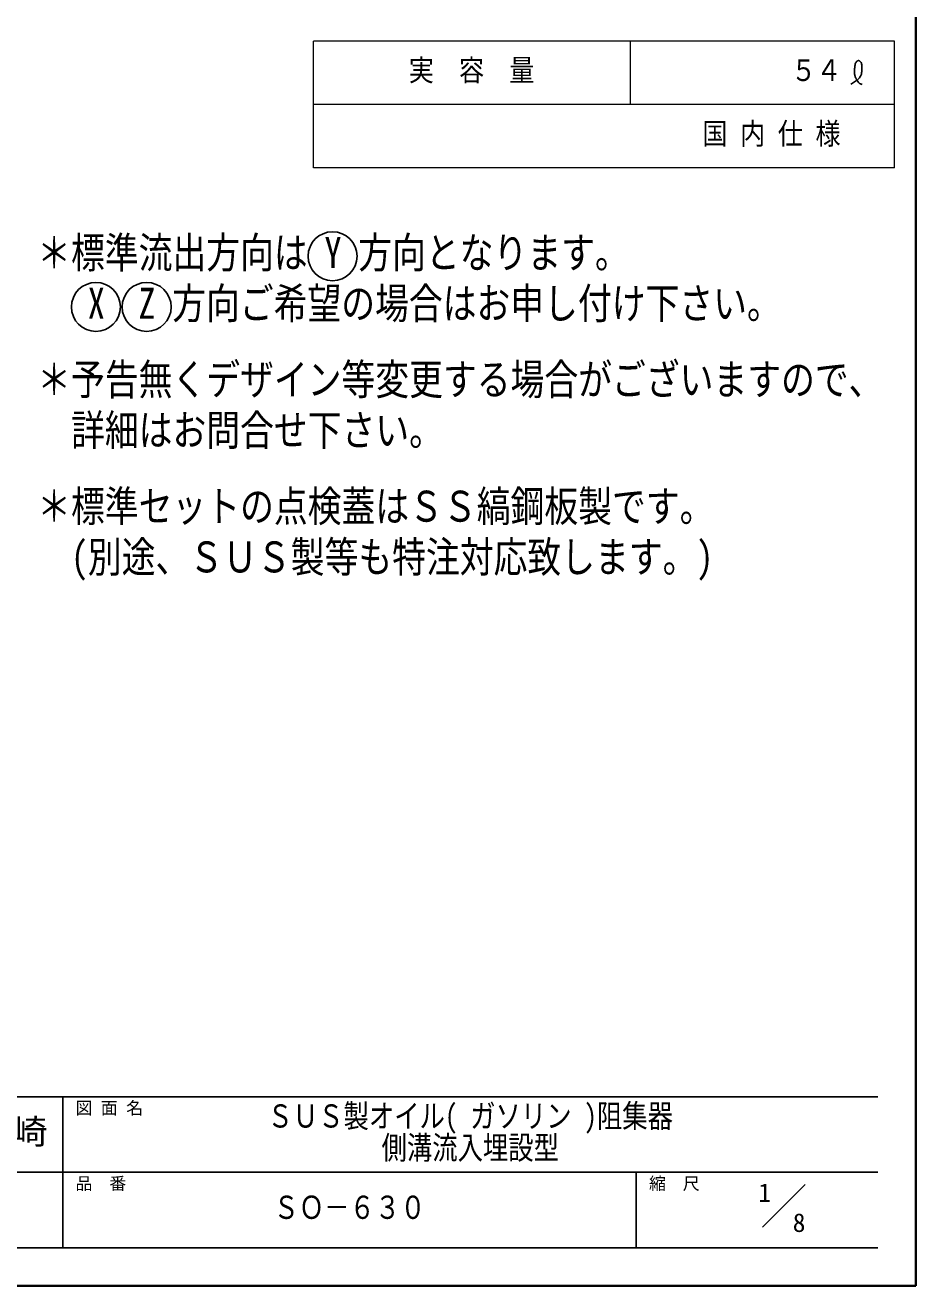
# Model space of a CAD drawing. Units: millimetres at full size, sheet at 1:8; details may follow other scales. Extents: x -1701 to 1539, y -1061 to 1187.
# Drawn here: x 696 to 1539, y -1061 to 132 of the extents above; entities that cross this region are included whole.
import ezdxf
from ezdxf.enums import TextEntityAlignment as Align

# ---------------------------------------------------------------- set-up
doc = ezdxf.new("R2010")
doc.units = ezdxf.units.MM
doc.header["$LTSCALE"] = 8
doc.layers.add('0-0_ﾚｲﾔ1', color=4, linetype='Continuous', lineweight=9)
doc.styles.add('ＭＳ ゴシック', font='')
doc.styles.get('ＭＳ ゴシック').set_extended_font_data('MS Gothic')

msp = doc.modelspace()

# ---------------------------------------------------------------- linework, layer by layer
at = {"layer": '0-0_ﾚｲﾔ1', "color": 1, "lineweight": 40}
for q in [(1539.028, 1187.237), (-1700.972, -1060.763)]:
    msp.add_line((1539.028, -1060.763), q, dxfattribs=at)
at = {"layer": '0-0_ﾚｲﾔ1', "color": 3, "lineweight": 18}
for p, q in [((1519.028, 117.237), (969.028, 117.237)), ((969.028, -2.763), (969.028, 117.237)), ((1269.028, 57.237), (1269.028, 117.237)), ((1519.028, -2.763), (1519.028, 117.237)), ((1519.028, 57.237), (969.028, 57.237)), ((1519.028, -2.763), (969.028, -2.763))]:
    msp.add_line(p, q, dxfattribs=at)
at = {"layer": '0-0_ﾚｲﾔ1', "color": 6, "lineweight": 25}
for p, q in [((-80.972, -881.906), (1503.028, -881.906)), ((731.599, -1024.763), (731.599, -881.906)), ((517.313, -953.335), (1503.028, -953.335)), ((1274.456, -1024.763), (1274.456, -953.335)), ((1503.028, -1024.763), (-80.972, -1024.763))]:
    msp.add_line(p, q, dxfattribs=at)
at = {"layer": '0-0_ﾚｲﾔ1', "color": 7, "lineweight": 18}
msp.add_line((1394.05, -1005.169), (1434.456, -964.763), dxfattribs=at)
at = {"layer": '0-0_ﾚｲﾔ1', "color": 5, "lineweight": 25}
for points in [[(1477.488, 76.398), (1478.068, 76.732), (1479.065, 77.313), (1480.053, 77.908), (1481.027, 78.527), (1481.98, 79.179), (1482.908, 79.871), (1483.432, 80.296), (1483.817, 80.626), (1484.46, 81.221), (1485.07, 81.849), (1485.637, 82.511), (1486.153, 83.209), (1486.609, 83.945), (1486.843, 84.388), (1487.01, 84.75), (1487.264, 85.39), (1487.475, 86.048), (1487.645, 86.719), (1487.778, 87.399), (1487.874, 88.084), (1487.915, 88.481), (1487.945, 88.892), (1487.976, 89.6), (1487.982, 90.308), (1487.972, 91.017), (1487.951, 91.73), (1487.927, 92.447), (1487.915, 92.866), (1487.903, 93.307), (1487.874, 94.069), (1487.813, 94.825), (1487.694, 95.566), (1487.492, 96.284), (1487.181, 96.97), (1486.94, 97.349), (1486.786, 97.552), (1486.488, 97.883), (1486.156, 98.177), (1485.797, 98.42)], [(1485.797, 98.42), (1485.418, 98.599), (1485.026, 98.698), (1484.796, 98.713), (1484.607, 98.701), (1484.282, 98.63), (1483.963, 98.505), (1483.656, 98.333), (1483.364, 98.124), (1483.092, 97.886), (1482.945, 97.739), (1482.741, 97.508), (1482.434, 97.087), (1482.178, 96.641), (1481.967, 96.174), (1481.793, 95.693), (1481.651, 95.201), (1481.581, 94.913), (1481.503, 94.55), (1481.391, 93.923), (1481.304, 93.292), (1481.234, 92.659), (1481.176, 92.023), (1481.124, 91.385), (1481.093, 91.015), (1481.056, 90.573), (1480.993, 89.811), (1480.94, 89.048), (1480.909, 88.287), (1480.908, 87.529), (1480.949, 86.773), (1480.996, 86.337), (1481.052, 85.959), (1481.181, 85.312), (1481.346, 84.67), (1481.543, 84.035), (1481.767, 83.409), (1482.014, 82.792), (1482.165, 82.439), (1482.279, 82.185)], [(1482.279, 82.185), (1482.481, 81.75), (1482.693, 81.321), (1482.914, 80.895), (1483.144, 80.472), (1483.385, 80.052), (1483.529, 79.808), (1483.703, 79.526), (1484.016, 79.044), (1484.35, 78.578), (1484.708, 78.137), (1485.094, 77.73), (1485.512, 77.365), (1485.771, 77.177), (1485.992, 77.037), (1486.392, 76.821), (1486.811, 76.634), (1487.244, 76.47), (1487.689, 76.322), (1488.139, 76.184), (1488.402, 76.105)]]:
    msp.add_lwpolyline(points, dxfattribs=at)
for centre in [(986.961, -86.43), (762.961, -134.43), (810.961, -134.43)]:
    msp.add_circle(centre, 23.2, dxfattribs=at)

# ---------------------------------------------------------------- texts
at = {"layer": '0-0_ﾚｲﾔ1', "color": 7, "style": 'ＭＳ ゴシック'}
for s, height, width, p in [('実\u3000容\u3000量', 20.53, 0.85, (1059.028, 73.237)), ('５４', 20.53, 0.85, (1421.028, 73.237)), ('国 内 仕 様', 20.53, 0.85, (1337.028, 13.237)), ('＊標準流出方向は Y 方向となります。', 29.33, 0.8, (707.361, -106.43)), (' X  Z 方向ご希望の場合はお申し付け下さい。', 29.33, 0.8, (739.361, -154.43)), ('＊予告無くデザイン等変更する場合がございますので、', 29.33, 0.8, (707.361, -226.43)), ('詳細はお問合せ下さい。', 29.33, 0.8, (739.361, -274.43)), ('＊標準セットの点検蓋はＳＳ縞鋼板製です。', 29.33, 0.8, (707.361, -346.43)), ('(別途、ＳＵＳ製等も特注対応致します。)', 29.33, 0.8, (739.361, -394.43)), ('ＳＵＳ製オイル( ガソリン )阻集器', 21.99, 0.8, (925.313, -917.62)), ('千\u3000崎', 23.46, 1.1, (611.599, -933.62)), ('側溝流入埋設型', 21.99, 0.8, (1033.313, -947.62)), ('ＳＯ－６３０', 21.99, 0.8, (931.028, -1004.049))]:
    msp.add_text(s, height=height, dxfattribs=dict(at, width=width)).set_placement(p, align=Align.BOTTOM_LEFT)
for s, height, p in [('図 面 名', 11.73, (743.599, -901.906)), ('品\u3000番', 11.73, (743.599, -973.335)), ('縮\u3000尺', 11.73, (1286.456, -973.335)), ('1', 17.6, (1389.986, -986.782)), ('8', 17.6, (1422.562, -1015.086))]:
    msp.add_text(s, height=height, dxfattribs=at).set_placement(p, align=Align.BOTTOM_LEFT)

doc.saveas('drawing.dxf')
